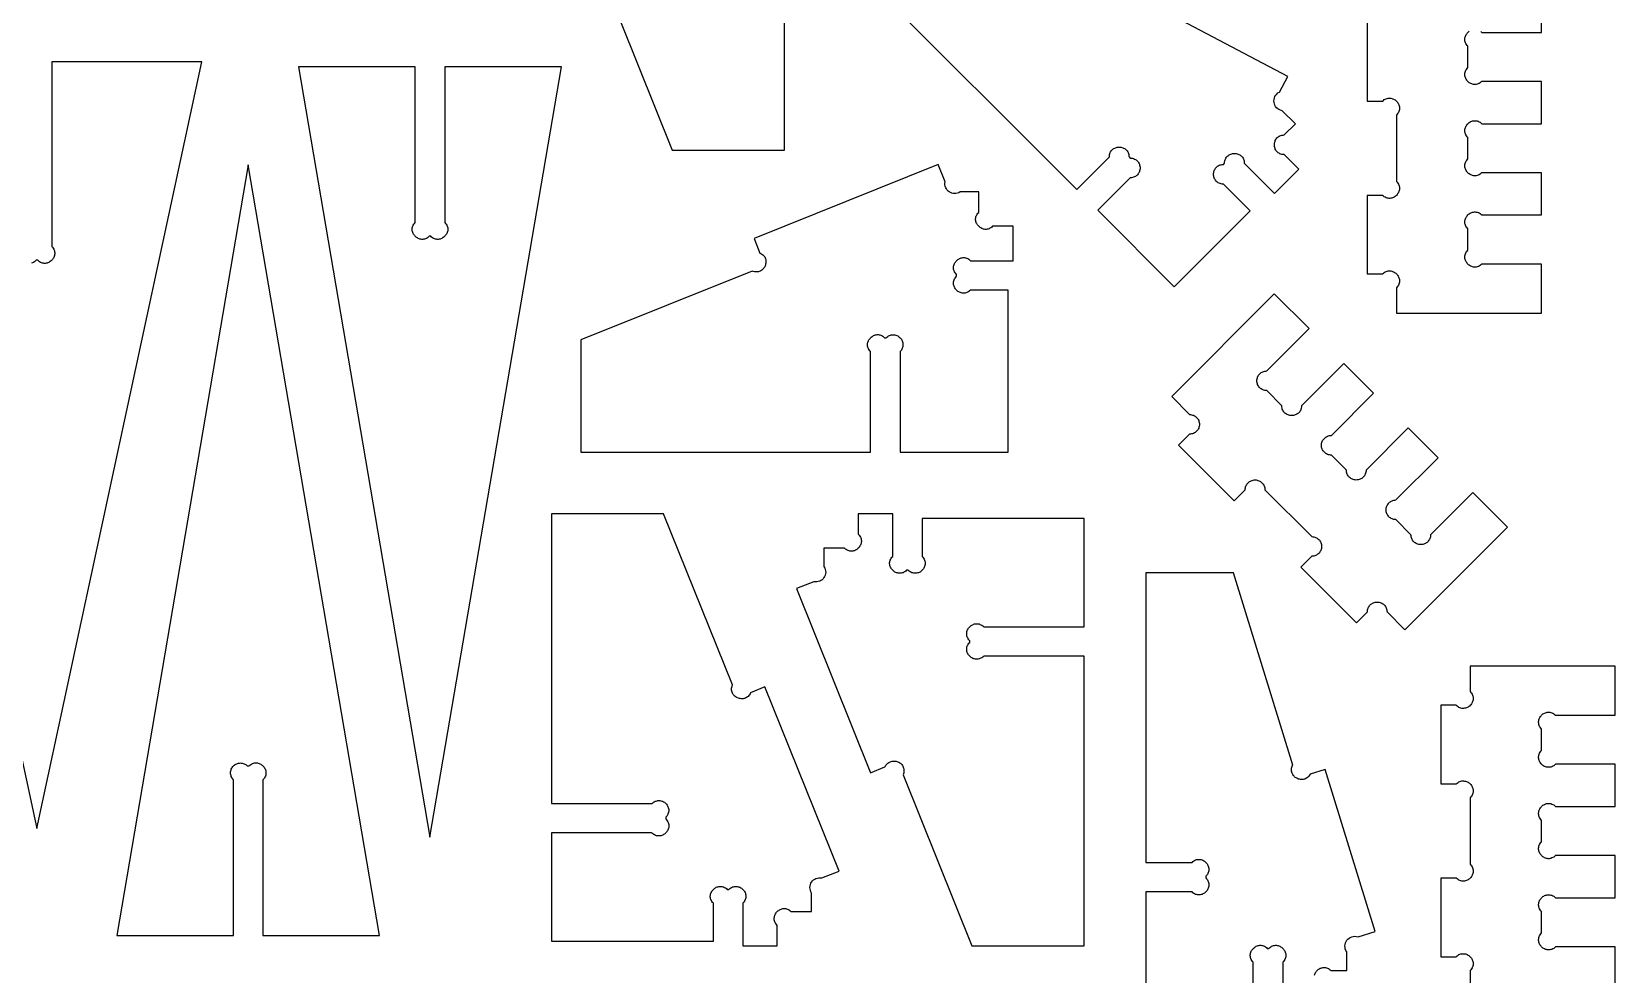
# Model space of a CAD drawing. Extents: x 105 to 1294, y 104 to 1295.
# Drawn here: x 1101.7 to 1262.9, y 749.3 to 845.3 of the extents above; entities that cross this region are included whole.
import ezdxf

# ---------------------------------------------------------------- set-up
doc = ezdxf.new("R2010")
doc.units = 0
doc.layers.add('LAYER_1', color=62, linetype='CONTINUOUS')

msp = doc.modelspace()

# ---------------------------------------------------------------- linework, layer by layer
at = {"layer": 'LAYER_1'}
for points in [[(1159.92, 850.66), (1166.92, 833.23), (1178.35, 833.23), (1178.35, 862.72)], [(1187.25, 850.08), (1208.1, 829.23), (1211.41, 832.54), (1211.42, 832.66), (1211.43, 832.78), (1211.46, 832.88), (1211.5, 832.98), (1211.54, 833.07), (1211.6, 833.15), (1211.66, 833.22), (1211.72, 833.29), (1211.8, 833.35), (1211.88, 833.4), (1211.96, 833.44), (1212.04, 833.48), (1212.13, 833.51), (1212.22, 833.52), (1212.32, 833.54), (1212.41, 833.54), (1212.5, 833.54), (1212.6, 833.52), (1212.69, 833.51), (1212.78, 833.48), (1212.86, 833.44), (1212.95, 833.4), (1213.02, 833.35), (1213.1, 833.29), (1213.16, 833.22), (1213.23, 833.15), (1213.28, 833.07), (1213.32, 832.98), (1213.36, 832.88), (1213.39, 832.78), (1213.4, 832.66), (1213.41, 832.54), (1213.53, 832.42), (1213.65, 832.41), (1213.77, 832.4), (1213.87, 832.37), (1213.97, 832.33), (1214.06, 832.29), (1214.14, 832.23), (1214.21, 832.17), (1214.28, 832.11), (1214.34, 832.03), (1214.39, 831.96), (1214.43, 831.87), (1214.47, 831.79), (1214.49, 831.7), (1214.51, 831.61), (1214.53, 831.51), (1214.53, 831.42), (1214.53, 831.33), (1214.51, 831.23), (1214.49, 831.14), (1214.47, 831.05), (1214.43, 830.97), (1214.39, 830.88), (1214.34, 830.81), (1214.28, 830.73), (1214.21, 830.66), (1214.14, 830.6), (1214.06, 830.55), (1213.97, 830.51), (1213.87, 830.47), (1213.77, 830.44), (1213.65, 830.43), (1213.53, 830.42), (1210.22, 827.11), (1218, 819.33), (1225.73, 827.06), (1223.02, 829.78), (1222.9, 829.78), (1222.79, 829.8), (1222.68, 829.83), (1222.58, 829.86), (1222.49, 829.91), (1222.41, 829.96), (1222.34, 830.02), (1222.27, 830.09), (1222.21, 830.16), (1222.16, 830.24), (1222.12, 830.32), (1222.08, 830.41), (1222.05, 830.5), (1222.03, 830.59), (1222.02, 830.68), (1222.02, 830.78), (1222.02, 830.87), (1222.03, 830.96), (1222.05, 831.05), (1222.08, 831.14), (1222.12, 831.23), (1222.16, 831.31), (1222.21, 831.39), (1222.27, 831.46), (1222.34, 831.53), (1222.41, 831.59), (1222.49, 831.64), (1222.58, 831.69), (1222.68, 831.73), (1222.79, 831.75), (1222.9, 831.77), (1223.02, 831.78), (1223.14, 831.9), (1223.14, 832.02), (1223.16, 832.13), (1223.19, 832.24), (1223.22, 832.33), (1223.27, 832.42), (1223.32, 832.51), (1223.38, 832.58), (1223.45, 832.65), (1223.52, 832.7), (1223.6, 832.76), (1223.68, 832.8), (1223.77, 832.83), (1223.86, 832.86), (1223.95, 832.88), (1224.04, 832.89), (1224.14, 832.9), (1224.23, 832.89), (1224.33, 832.88), (1224.42, 832.86), (1224.51, 832.83), (1224.59, 832.8), (1224.68, 832.76), (1224.75, 832.7), (1224.83, 832.65), (1224.9, 832.58), (1224.96, 832.51), (1225.01, 832.42), (1225.05, 832.33), (1225.09, 832.24), (1225.12, 832.13), (1225.14, 832.02), (1225.14, 831.9), (1228.2, 828.83), (1230.68, 831.31), (1229.21, 832.78), (1229.09, 832.79), (1228.97, 832.8), (1228.87, 832.83), (1228.77, 832.87), (1228.68, 832.91), (1228.6, 832.96), (1228.52, 833.02), (1228.45, 833.09), (1228.4, 833.17), (1228.35, 833.24), (1228.3, 833.33), (1228.27, 833.41), (1228.24, 833.5), (1228.22, 833.59), (1228.21, 833.69), (1228.2, 833.78), (1228.21, 833.87), (1228.22, 833.97), (1228.24, 834.06), (1228.27, 834.15), (1228.3, 834.23), (1228.35, 834.32), (1228.4, 834.39), (1228.45, 834.47), (1228.52, 834.53), (1228.6, 834.6), (1228.68, 834.65), (1228.77, 834.69), (1228.87, 834.73), (1228.97, 834.76), (1229.09, 834.77), (1229.21, 834.78), (1230.34, 835.92), (1229.01, 837.25), (1228.83, 837.29), (1228.68, 837.36), (1228.54, 837.44), (1228.43, 837.55), (1228.33, 837.67), (1228.26, 837.8), (1228.2, 837.94), (1228.17, 838.09), (1228.16, 838.24), (1228.17, 838.39), (1228.2, 838.54), (1228.26, 838.69), (1228.34, 838.82), (1228.44, 838.94), (1228.57, 839.05), (1228.72, 839.14), (1229.57, 840.74), (1214.31, 848.8)], [(1249.22, 845.3), (1249.31, 845.22), (1255.4, 845.22), (1255.4, 850.22)], [(1237.63, 846.22), (1237.63, 838.22), (1239.21, 838.22), (1239.3, 838.3), (1239.39, 838.37), (1239.49, 838.42), (1239.58, 838.47), (1239.68, 838.5), (1239.77, 838.52), (1239.87, 838.53), (1239.96, 838.53), (1240.05, 838.52), (1240.15, 838.5), (1240.23, 838.47), (1240.32, 838.43), (1240.4, 838.39), (1240.48, 838.34), (1240.55, 838.28), (1240.62, 838.22), (1240.69, 838.15), (1240.74, 838.08), (1240.79, 838), (1240.84, 837.91), (1240.87, 837.83), (1240.9, 837.74), (1240.92, 837.65), (1240.93, 837.56), (1240.93, 837.46), (1240.92, 837.37), (1240.9, 837.27), (1240.87, 837.17), (1240.83, 837.08), (1240.77, 836.99), (1240.7, 836.89), (1240.62, 836.8), (1240.62, 830.05), (1240.7, 829.96), (1240.77, 829.87), (1240.83, 829.77), (1240.87, 829.68), (1240.9, 829.58), (1240.92, 829.49), (1240.93, 829.39), (1240.93, 829.3), (1240.92, 829.2), (1240.9, 829.11), (1240.87, 829.02), (1240.84, 828.94), (1240.79, 828.85), (1240.74, 828.78), (1240.69, 828.7), (1240.62, 828.63), (1240.55, 828.57), (1240.48, 828.51), (1240.4, 828.46), (1240.32, 828.42), (1240.23, 828.38), (1240.15, 828.35), (1240.05, 828.33), (1239.96, 828.32), (1239.87, 828.32), (1239.77, 828.33), (1239.68, 828.35), (1239.58, 828.38), (1239.49, 828.43), (1239.39, 828.48), (1239.3, 828.55), (1239.21, 828.63), (1237.63, 828.63), (1237.63, 820.64), (1239.21, 820.64), (1239.3, 820.72), (1239.39, 820.79), (1239.49, 820.84), (1239.58, 820.88), (1239.68, 820.92), (1239.77, 820.94), (1239.87, 820.95), (1239.96, 820.94), (1240.05, 820.93), (1240.15, 820.92), (1240.23, 820.89), (1240.32, 820.85), (1240.4, 820.81), (1240.48, 820.76), (1240.55, 820.7), (1240.62, 820.64), (1240.69, 820.57), (1240.74, 820.49), (1240.79, 820.41), (1240.84, 820.33), (1240.87, 820.25), (1240.9, 820.16), (1240.92, 820.07), (1240.93, 819.97), (1240.93, 819.88), (1240.92, 819.78), (1240.9, 819.69), (1240.87, 819.59), (1240.83, 819.5), (1240.77, 819.4), (1240.7, 819.31), (1240.62, 819.22), (1240.62, 816.63), (1255.4, 816.63), (1255.4, 821.63), (1249.31, 821.63), (1249.22, 821.55), (1249.13, 821.48), (1249.04, 821.43), (1248.94, 821.38), (1248.85, 821.35), (1248.75, 821.33), (1248.65, 821.32), (1248.56, 821.32), (1248.47, 821.33), (1248.38, 821.35), (1248.29, 821.38), (1248.2, 821.42), (1248.12, 821.46), (1248.04, 821.51), (1247.97, 821.57), (1247.9, 821.63), (1247.83, 821.7), (1247.78, 821.78), (1247.73, 821.86), (1247.68, 821.94), (1247.65, 822.02), (1247.62, 822.11), (1247.6, 822.2), (1247.59, 822.3), (1247.59, 822.39), (1247.6, 822.49), (1247.62, 822.58), (1247.65, 822.68), (1247.69, 822.77), (1247.75, 822.87), (1247.82, 822.96), (1247.9, 823.05), (1247.9, 825.22), (1247.82, 825.31), (1247.75, 825.4), (1247.69, 825.49), (1247.65, 825.59), (1247.62, 825.68), (1247.6, 825.78), (1247.59, 825.88), (1247.59, 825.97), (1247.6, 826.06), (1247.62, 826.15), (1247.65, 826.24), (1247.68, 826.33), (1247.73, 826.41), (1247.78, 826.49), (1247.83, 826.56), (1247.9, 826.63), (1247.97, 826.7), (1248.04, 826.75), (1248.12, 826.8), (1248.2, 826.85), (1248.29, 826.88), (1248.38, 826.91), (1248.47, 826.93), (1248.56, 826.94), (1248.65, 826.94), (1248.75, 826.93), (1248.85, 826.91), (1248.94, 826.88), (1249.04, 826.84), (1249.13, 826.78), (1249.22, 826.71), (1249.31, 826.63), (1255.4, 826.63), (1255.4, 830.93), (1249.31, 830.93), (1249.22, 830.84), (1249.13, 830.78), (1249.04, 830.72), (1248.94, 830.68), (1248.85, 830.65), (1248.75, 830.63), (1248.65, 830.62), (1248.56, 830.62), (1248.47, 830.63), (1248.38, 830.65), (1248.29, 830.67), (1248.2, 830.71), (1248.12, 830.75), (1248.04, 830.81), (1247.97, 830.86), (1247.9, 830.93), (1247.83, 830.99), (1247.78, 831.07), (1247.73, 831.15), (1247.68, 831.23), (1247.65, 831.32), (1247.62, 831.4), (1247.6, 831.5), (1247.59, 831.59), (1247.59, 831.68), (1247.6, 831.78), (1247.62, 831.87), (1247.65, 831.97), (1247.69, 832.07), (1247.75, 832.16), (1247.82, 832.25), (1247.9, 832.34), (1247.9, 834.51), (1247.82, 834.6), (1247.75, 834.69), (1247.69, 834.79), (1247.65, 834.88), (1247.62, 834.98), (1247.6, 835.07), (1247.59, 835.17), (1247.59, 835.26), (1247.6, 835.35), (1247.62, 835.45), (1247.65, 835.53), (1247.68, 835.62), (1247.73, 835.7), (1247.78, 835.78), (1247.83, 835.86), (1247.9, 835.92), (1247.97, 835.99), (1248.04, 836.05), (1248.12, 836.1), (1248.2, 836.14), (1248.29, 836.18), (1248.38, 836.2), (1248.47, 836.22), (1248.56, 836.23), (1248.65, 836.23), (1248.75, 836.22), (1248.85, 836.2), (1248.94, 836.17), (1249.04, 836.13), (1249.13, 836.07), (1249.22, 836.01), (1249.31, 835.92), (1255.4, 835.92), (1255.4, 840.22), (1249.31, 840.22), (1249.22, 840.14), (1249.13, 840.07), (1249.04, 840.01), (1248.94, 839.97), (1248.85, 839.94), (1248.75, 839.92), (1248.65, 839.91), (1248.56, 839.91), (1248.47, 839.92), (1248.38, 839.94), (1248.29, 839.97), (1248.2, 840), (1248.12, 840.05), (1248.04, 840.1), (1247.97, 840.15), (1247.9, 840.22), (1247.83, 840.29), (1247.78, 840.36), (1247.73, 840.44), (1247.68, 840.52), (1247.65, 840.61), (1247.62, 840.7), (1247.6, 840.79), (1247.59, 840.88), (1247.59, 840.98), (1247.6, 841.07), (1247.62, 841.17), (1247.65, 841.26), (1247.69, 841.36), (1247.75, 841.45), (1247.82, 841.54), (1247.9, 841.63), (1247.9, 843.8), (1247.82, 843.89), (1247.75, 843.98), (1247.69, 844.08), (1247.65, 844.17), (1247.62, 844.27), (1247.6, 844.36), (1247.59, 844.46), (1247.59, 844.55), (1247.6, 844.65), (1247.62, 844.74), (1247.65, 844.83), (1247.68, 844.91), (1247.73, 845), (1247.78, 845.07), (1247.83, 845.15), (1247.9, 845.22), (1247.97, 845.28), (1248.04, 845.34)], [(1085.48, 842.22), (1102.27, 764.19), (1119.06, 842.22), (1103.77, 842.22), (1103.77, 823.43), (1103.86, 823.34), (1103.92, 823.25), (1103.98, 823.16), (1104.02, 823.06), (1104.05, 822.97), (1104.07, 822.87), (1104.08, 822.78), (1104.08, 822.68), (1104.07, 822.59), (1104.05, 822.5), (1104.03, 822.41), (1103.99, 822.32), (1103.95, 822.24), (1103.9, 822.16), (1103.84, 822.09), (1103.77, 822.02), (1103.71, 821.95), (1103.63, 821.9), (1103.55, 821.85), (1103.47, 821.8), (1103.39, 821.77), (1103.3, 821.74), (1103.21, 821.72), (1103.11, 821.71), (1103.02, 821.71), (1102.92, 821.72), (1102.83, 821.74), (1102.73, 821.77), (1102.64, 821.81), (1102.54, 821.87), (1102.45, 821.94), (1102.36, 822.02), (1102.19, 822.02), (1102.1, 821.94), (1102.01, 821.87), (1101.91, 821.81), (1101.82, 821.77), (1101.72, 821.74)], [(1232.28, 749.25), (1232.31, 749.34), (1232.35, 749.43), (1232.39, 749.51), (1232.44, 749.59), (1232.5, 749.66), (1232.56, 749.73), (1232.63, 749.79), (1232.7, 749.85), (1232.78, 749.9), (1232.87, 749.95), (1232.95, 749.98), (1233.04, 750.01), (1233.13, 750.03), (1233.22, 750.04), (1233.32, 750.04), (1233.41, 750.03), (1233.51, 750.01), (1233.6, 749.98), (1233.7, 749.94), (1233.79, 749.88), (1233.88, 749.81), (1233.97, 749.73), (1235.58, 749.73), (1235.58, 751.62), (1235.49, 751.77), (1235.42, 751.92), (1235.39, 752.08), (1235.38, 752.24), (1235.4, 752.39), (1235.44, 752.54), (1235.5, 752.68), (1235.58, 752.8), (1235.68, 752.92), (1235.8, 753.02), (1235.93, 753.1), (1236.07, 753.16), (1236.22, 753.2), (1236.38, 753.21), (1236.55, 753.2), (1236.72, 753.16), (1238.45, 753.69), (1233.36, 770.18), (1231.84, 769.71), (1231.78, 769.61), (1231.71, 769.51), (1231.64, 769.43), (1231.56, 769.36), (1231.48, 769.3), (1231.39, 769.26), (1231.31, 769.22), (1231.22, 769.19), (1231.12, 769.17), (1231.03, 769.17), (1230.94, 769.17), (1230.85, 769.18), (1230.75, 769.19), (1230.66, 769.22), (1230.58, 769.25), (1230.49, 769.29), (1230.41, 769.34), (1230.33, 769.39), (1230.26, 769.45), (1230.2, 769.52), (1230.14, 769.59), (1230.08, 769.67), (1230.04, 769.75), (1230, 769.83), (1229.97, 769.92), (1229.95, 770.02), (1229.94, 770.12), (1229.94, 770.22), (1229.96, 770.32), (1229.98, 770.43), (1230.02, 770.53), (1230.07, 770.64), (1224.03, 790.22), (1215.12, 790.22), (1215.12, 760.73), (1219.82, 760.73), (1219.9, 760.81), (1220, 760.88), (1220.09, 760.94), (1220.19, 760.98), (1220.28, 761.01), (1220.38, 761.03), (1220.47, 761.04), (1220.57, 761.04), (1220.66, 761.03), (1220.75, 761.01), (1220.84, 760.98), (1220.92, 760.95), (1221.01, 760.9), (1221.09, 760.85), (1221.16, 760.79), (1221.23, 760.73), (1221.29, 760.66), (1221.35, 760.59), (1221.4, 760.51), (1221.44, 760.43), (1221.48, 760.34), (1221.51, 760.25), (1221.53, 760.16), (1221.54, 760.07), (1221.54, 759.97), (1221.53, 759.88), (1221.51, 759.78), (1221.48, 759.69), (1221.43, 759.59), (1221.38, 759.5), (1221.31, 759.41), (1221.23, 759.32), (1221.23, 759.15), (1221.31, 759.06), (1221.38, 758.96), (1221.43, 758.87), (1221.48, 758.78), (1221.51, 758.68), (1221.53, 758.58), (1221.54, 758.49), (1221.54, 758.39), (1221.53, 758.3), (1221.51, 758.21), (1221.48, 758.12), (1221.44, 758.04), (1221.4, 757.95), (1221.35, 757.87), (1221.29, 757.8), (1221.23, 757.73), (1221.16, 757.67), (1221.09, 757.61), (1221.01, 757.56), (1220.92, 757.52), (1220.84, 757.48), (1220.75, 757.45), (1220.66, 757.43), (1220.57, 757.42), (1220.47, 757.42), (1220.38, 757.43), (1220.28, 757.45), (1220.19, 757.48), (1220.09, 757.53), (1220, 757.58), (1219.9, 757.65), (1219.82, 757.73), (1215.12, 757.73), (1215.12, 746.73)], [(1262.9, 747.13), (1262.9, 752.13), (1256.81, 752.13), (1256.72, 752.05), (1256.63, 751.98), (1256.54, 751.93), (1256.44, 751.88), (1256.35, 751.85), (1256.25, 751.83), (1256.16, 751.82), (1256.06, 751.82), (1255.97, 751.83), (1255.88, 751.85), (1255.79, 751.88), (1255.7, 751.92), (1255.62, 751.96), (1255.54, 752.01), (1255.47, 752.07), (1255.4, 752.13), (1255.34, 752.2), (1255.28, 752.27), (1255.23, 752.35), (1255.18, 752.44), (1255.15, 752.52), (1255.12, 752.61), (1255.1, 752.7), (1255.09, 752.79), (1255.09, 752.89), (1255.1, 752.98), (1255.12, 753.08), (1255.15, 753.18), (1255.19, 753.27), (1255.25, 753.36), (1255.32, 753.46), (1255.4, 753.55), (1255.4, 755.72), (1255.32, 755.81), (1255.25, 755.9), (1255.19, 755.99), (1255.15, 756.09), (1255.12, 756.19), (1255.1, 756.28), (1255.09, 756.38), (1255.09, 756.47), (1255.1, 756.56), (1255.12, 756.66), (1255.15, 756.74), (1255.18, 756.83), (1255.23, 756.91), (1255.28, 756.99), (1255.34, 757.06), (1255.4, 757.13), (1255.47, 757.2), (1255.54, 757.25), (1255.62, 757.31), (1255.7, 757.35), (1255.79, 757.39), (1255.88, 757.41), (1255.97, 757.43), (1256.06, 757.44), (1256.16, 757.44), (1256.25, 757.43), (1256.35, 757.41), (1256.44, 757.38), (1256.54, 757.34), (1256.63, 757.28), (1256.72, 757.22), (1256.81, 757.13), (1262.9, 757.13), (1262.9, 761.42), (1256.81, 761.42), (1256.72, 761.34), (1256.63, 761.27), (1256.54, 761.22), (1256.44, 761.18), (1256.35, 761.14), (1256.25, 761.12), (1256.16, 761.11), (1256.06, 761.11), (1255.97, 761.12), (1255.88, 761.14), (1255.79, 761.17), (1255.7, 761.21), (1255.62, 761.25), (1255.54, 761.3), (1255.47, 761.36), (1255.4, 761.42), (1255.34, 761.49), (1255.28, 761.57), (1255.23, 761.64), (1255.18, 761.73), (1255.15, 761.81), (1255.12, 761.9), (1255.1, 761.99), (1255.09, 762.09), (1255.09, 762.18), (1255.1, 762.28), (1255.12, 762.37), (1255.15, 762.47), (1255.19, 762.56), (1255.25, 762.66), (1255.32, 762.75), (1255.4, 762.84), (1255.4, 765.01), (1255.32, 765.1), (1255.25, 765.19), (1255.19, 765.29), (1255.15, 765.38), (1255.12, 765.48), (1255.1, 765.57), (1255.09, 765.67), (1255.09, 765.76), (1255.1, 765.86), (1255.12, 765.95), (1255.15, 766.04), (1255.18, 766.12), (1255.23, 766.2), (1255.28, 766.28), (1255.34, 766.36), (1255.4, 766.43), (1255.47, 766.49), (1255.54, 766.55), (1255.62, 766.6), (1255.7, 766.64), (1255.79, 766.68), (1255.88, 766.71), (1255.97, 766.73), (1256.06, 766.74), (1256.16, 766.74), (1256.25, 766.73), (1256.35, 766.71), (1256.44, 766.67), (1256.54, 766.63), (1256.63, 766.58), (1256.72, 766.51), (1256.81, 766.43), (1262.9, 766.43), (1262.9, 770.72), (1256.81, 770.72), (1256.72, 770.63), (1256.63, 770.57), (1256.54, 770.51), (1256.44, 770.47), (1256.35, 770.44), (1256.25, 770.42), (1256.16, 770.41), (1256.06, 770.41), (1255.97, 770.42), (1255.88, 770.44), (1255.79, 770.46), (1255.7, 770.5), (1255.62, 770.54), (1255.54, 770.59), (1255.47, 770.65), (1255.4, 770.72), (1255.34, 770.78), (1255.28, 770.86), (1255.23, 770.94), (1255.18, 771.02), (1255.15, 771.11), (1255.12, 771.19), (1255.1, 771.29), (1255.09, 771.38), (1255.09, 771.47), (1255.1, 771.57), (1255.12, 771.66), (1255.15, 771.76), (1255.19, 771.85), (1255.25, 771.95), (1255.32, 772.04), (1255.4, 772.13), (1255.4, 774.3), (1255.32, 774.39), (1255.25, 774.48), (1255.19, 774.58), (1255.15, 774.67), (1255.12, 774.77), (1255.1, 774.86), (1255.09, 774.96), (1255.09, 775.05), (1255.1, 775.15), (1255.12, 775.24), (1255.15, 775.33), (1255.18, 775.41), (1255.23, 775.49), (1255.28, 775.57), (1255.34, 775.65), (1255.4, 775.72), (1255.47, 775.78), (1255.54, 775.84), (1255.62, 775.89), (1255.7, 775.93), (1255.79, 775.97), (1255.88, 776), (1255.97, 776.01), (1256.06, 776.02), (1256.16, 776.03), (1256.25, 776.02), (1256.35, 776), (1256.44, 775.96), (1256.54, 775.92), (1256.63, 775.87), (1256.72, 775.8), (1256.81, 775.72), (1262.9, 775.72), (1262.9, 780.72), (1248.13, 780.72), (1248.13, 778.13), (1248.21, 778.04), (1248.28, 777.95), (1248.33, 777.85), (1248.38, 777.76), (1248.41, 777.66), (1248.43, 777.57), (1248.44, 777.47), (1248.44, 777.38), (1248.43, 777.29), (1248.41, 777.19), (1248.38, 777.11), (1248.34, 777.02), (1248.3, 776.94), (1248.25, 776.86), (1248.19, 776.78), (1248.13, 776.72), (1248.06, 776.65), (1247.99, 776.59), (1247.91, 776.54), (1247.82, 776.5), (1247.74, 776.46), (1247.65, 776.44), (1247.56, 776.42), (1247.46, 776.41), (1247.37, 776.41), (1247.27, 776.41), (1247.18, 776.44), (1247.08, 776.47), (1246.99, 776.51), (1246.89, 776.57), (1246.8, 776.63), (1246.71, 776.72), (1245.13, 776.72), (1245.13, 768.72), (1246.71, 768.72), (1246.8, 768.8), (1246.89, 768.87), (1246.99, 768.92), (1247.08, 768.96), (1247.18, 769), (1247.27, 769.02), (1247.37, 769.03), (1247.46, 769.02), (1247.56, 769.01), (1247.65, 769), (1247.74, 768.97), (1247.82, 768.93), (1247.91, 768.89), (1247.99, 768.84), (1248.06, 768.78), (1248.13, 768.72), (1248.19, 768.65), (1248.25, 768.57), (1248.3, 768.49), (1248.34, 768.41), (1248.38, 768.33), (1248.41, 768.24), (1248.43, 768.15), (1248.44, 768.05), (1248.44, 767.96), (1248.43, 767.86), (1248.41, 767.77), (1248.38, 767.67), (1248.33, 767.58), (1248.28, 767.48), (1248.21, 767.39), (1248.13, 767.3), (1248.13, 760.55), (1248.21, 760.46), (1248.28, 760.37), (1248.33, 760.27), (1248.38, 760.18), (1248.41, 760.08), (1248.43, 759.99), (1248.44, 759.89), (1248.44, 759.8), (1248.43, 759.7), (1248.41, 759.61), (1248.38, 759.52), (1248.34, 759.44), (1248.3, 759.36), (1248.25, 759.28), (1248.19, 759.2), (1248.13, 759.13), (1248.06, 759.07), (1247.99, 759.01), (1247.91, 758.96), (1247.82, 758.92), (1247.74, 758.88), (1247.65, 758.85), (1247.56, 758.83), (1247.46, 758.82), (1247.37, 758.82), (1247.27, 758.83), (1247.18, 758.85), (1247.08, 758.89), (1246.99, 758.93), (1246.89, 758.98), (1246.8, 759.05), (1246.71, 759.13), (1245.13, 759.13), (1245.13, 751.13), (1246.71, 751.13), (1246.8, 751.21), (1246.89, 751.28), (1246.99, 751.34), (1247.08, 751.38), (1247.18, 751.41), (1247.27, 751.43), (1247.37, 751.44), (1247.46, 751.44), (1247.56, 751.43), (1247.65, 751.41), (1247.74, 751.38), (1247.82, 751.35), (1247.91, 751.3), (1247.99, 751.25), (1248.06, 751.2), (1248.13, 751.13), (1248.19, 751.06), (1248.25, 750.99), (1248.3, 750.91), (1248.34, 750.83), (1248.38, 750.74), (1248.41, 750.65), (1248.43, 750.56), (1248.44, 750.47), (1248.44, 750.38), (1248.43, 750.28), (1248.41, 750.18), (1248.38, 750.09), (1248.33, 749.99), (1248.28, 749.9), (1248.21, 749.81), (1248.13, 749.72), (1248.13, 747.13)], [(1226.06, 746.73), (1226.06, 750.57), (1225.98, 750.66), (1225.91, 750.75), (1225.85, 750.84), (1225.81, 750.94), (1225.78, 751.03), (1225.76, 751.13), (1225.75, 751.22), (1225.75, 751.32), (1225.76, 751.41), (1225.78, 751.5), (1225.81, 751.59), (1225.84, 751.68), (1225.89, 751.76), (1225.94, 751.84), (1226, 751.91), (1226.06, 751.98), (1226.13, 752.04), (1226.2, 752.1), (1226.28, 752.15), (1226.36, 752.2), (1226.45, 752.23), (1226.54, 752.26), (1226.63, 752.28), (1226.72, 752.29), (1226.82, 752.29), (1226.91, 752.28), (1227.01, 752.26), (1227.11, 752.23), (1227.2, 752.19), (1227.3, 752.13), (1227.39, 752.06), (1227.48, 751.98), (1227.65, 751.98), (1227.74, 752.06), (1227.83, 752.13), (1227.92, 752.19), (1228.02, 752.23), (1228.11, 752.26), (1228.21, 752.28), (1228.31, 752.29), (1228.4, 752.29), (1228.49, 752.28), (1228.58, 752.26), (1228.67, 752.23), (1228.76, 752.2), (1228.84, 752.15), (1228.92, 752.1), (1228.99, 752.04), (1229.06, 751.98), (1229.13, 751.91), (1229.18, 751.84), (1229.23, 751.76), (1229.28, 751.68), (1229.31, 751.59), (1229.34, 751.5), (1229.36, 751.41), (1229.37, 751.32), (1229.37, 751.22), (1229.36, 751.13), (1229.34, 751.03), (1229.31, 750.94), (1229.27, 750.84), (1229.21, 750.75), (1229.14, 750.66), (1229.06, 750.57), (1229.06, 746.23)]]:
    msp.add_lwpolyline(points, dxfattribs=at)
for points in [[(1143.77, 825.87), (1143.85, 825.78), (1143.92, 825.69), (1143.97, 825.6), (1144.02, 825.5), (1144.05, 825.41), (1144.07, 825.31), (1144.08, 825.22), (1144.08, 825.12), (1144.07, 825.03), (1144.05, 824.94), (1144.02, 824.85), (1143.98, 824.76), (1143.94, 824.68), (1143.89, 824.6), (1143.83, 824.53), (1143.77, 824.46), (1143.7, 824.4), (1143.62, 824.34), (1143.55, 824.29), (1143.46, 824.24), (1143.38, 824.21), (1143.29, 824.18), (1143.2, 824.16), (1143.11, 824.15), (1143.01, 824.15), (1142.92, 824.16), (1142.82, 824.18), (1142.72, 824.21), (1142.63, 824.25), (1142.54, 824.31), (1142.44, 824.38), (1142.35, 824.46), (1142.18, 824.46), (1142.09, 824.38), (1142, 824.31), (1141.91, 824.25), (1141.81, 824.21), (1141.72, 824.18), (1141.62, 824.16), (1141.53, 824.15), (1141.43, 824.15), (1141.34, 824.16), (1141.25, 824.18), (1141.16, 824.21), (1141.07, 824.24), (1140.99, 824.29), (1140.91, 824.34), (1140.84, 824.4), (1140.77, 824.46), (1140.7, 824.53), (1140.65, 824.6), (1140.6, 824.68), (1140.55, 824.76), (1140.51, 824.85), (1140.49, 824.94), (1140.47, 825.03), (1140.46, 825.12), (1140.46, 825.22), (1140.46, 825.31), (1140.48, 825.41), (1140.52, 825.5), (1140.56, 825.6), (1140.61, 825.69), (1140.68, 825.78), (1140.76, 825.87), (1140.76, 841.72), (1128.9, 841.72), (1142.27, 763.3), (1155.64, 841.72), (1143.77, 841.72)], [(1125.27, 769.14), (1125.27, 753.3), (1137.13, 753.3), (1123.77, 831.72), (1110.4, 753.3), (1122.27, 753.3), (1122.27, 769.14), (1122.2, 769.21), (1122.14, 769.29), (1122.09, 769.38), (1122.05, 769.47), (1122.02, 769.56), (1122, 769.65), (1121.98, 769.75), (1121.98, 769.85), (1121.98, 769.94), (1122, 770.04), (1122.02, 770.13), (1122.05, 770.22), (1122.09, 770.31), (1122.14, 770.4), (1122.2, 770.48), (1122.27, 770.55), (1122.35, 770.62), (1122.43, 770.68), (1122.51, 770.73), (1122.6, 770.77), (1122.69, 770.8), (1122.78, 770.83), (1122.88, 770.84), (1122.98, 770.85), (1123.07, 770.84), (1123.17, 770.83), (1123.26, 770.8), (1123.35, 770.77), (1123.44, 770.73), (1123.53, 770.68), (1123.61, 770.62), (1123.68, 770.55), (1123.85, 770.55), (1123.94, 770.63), (1124.03, 770.7), (1124.13, 770.76), (1124.22, 770.8), (1124.32, 770.83), (1124.41, 770.85), (1124.51, 770.86), (1124.6, 770.86), (1124.7, 770.85), (1124.79, 770.83), (1124.88, 770.8), (1124.96, 770.77), (1125.05, 770.72), (1125.12, 770.67), (1125.2, 770.62), (1125.27, 770.55), (1125.33, 770.48), (1125.39, 770.41), (1125.44, 770.33), (1125.48, 770.25), (1125.52, 770.16), (1125.55, 770.07), (1125.57, 769.98), (1125.58, 769.89), (1125.58, 769.8), (1125.57, 769.7), (1125.55, 769.6), (1125.52, 769.51), (1125.47, 769.41), (1125.42, 769.32), (1125.35, 769.23)], [(1190.11, 802.5), (1201.11, 802.5), (1201.11, 818.98), (1197.28, 818.98), (1197.19, 818.9), (1197.1, 818.83), (1197, 818.78), (1196.91, 818.73), (1196.81, 818.7), (1196.72, 818.68), (1196.62, 818.67), (1196.53, 818.67), (1196.43, 818.68), (1196.34, 818.7), (1196.25, 818.73), (1196.17, 818.77), (1196.08, 818.81), (1196, 818.86), (1195.93, 818.92), (1195.86, 818.98), (1195.8, 819.05), (1195.74, 819.12), (1195.69, 819.2), (1195.64, 819.28), (1195.61, 819.37), (1195.58, 819.46), (1195.56, 819.55), (1195.55, 819.64), (1195.55, 819.74), (1195.56, 819.83), (1195.58, 819.93), (1195.61, 820.03), (1195.65, 820.12), (1195.71, 820.21), (1195.78, 820.31), (1195.86, 820.4), (1195.86, 820.57), (1195.78, 820.66), (1195.71, 820.75), (1195.65, 820.84), (1195.61, 820.94), (1195.58, 821.03), (1195.56, 821.13), (1195.55, 821.22), (1195.55, 821.32), (1195.56, 821.41), (1195.58, 821.5), (1195.61, 821.59), (1195.64, 821.68), (1195.69, 821.76), (1195.74, 821.84), (1195.8, 821.91), (1195.86, 821.98), (1195.93, 822.04), (1196, 822.1), (1196.08, 822.15), (1196.17, 822.2), (1196.25, 822.23), (1196.34, 822.26), (1196.43, 822.28), (1196.53, 822.29), (1196.62, 822.29), (1196.72, 822.28), (1196.81, 822.26), (1196.91, 822.23), (1197, 822.19), (1197.1, 822.13), (1197.19, 822.06), (1197.28, 821.98), (1201.61, 821.98), (1201.61, 825.48), (1199.53, 825.48), (1199.44, 825.4), (1199.35, 825.33), (1199.25, 825.28), (1199.16, 825.23), (1199.06, 825.2), (1198.97, 825.18), (1198.87, 825.17), (1198.77, 825.17), (1198.68, 825.18), (1198.59, 825.2), (1198.5, 825.23), (1198.42, 825.27), (1198.33, 825.31), (1198.25, 825.36), (1198.18, 825.42), (1198.11, 825.48), (1198.05, 825.55), (1197.99, 825.62), (1197.94, 825.7), (1197.9, 825.78), (1197.86, 825.87), (1197.83, 825.96), (1197.81, 826.05), (1197.8, 826.14), (1197.8, 826.24), (1197.81, 826.33), (1197.83, 826.43), (1197.86, 826.53), (1197.91, 826.62), (1197.96, 826.71), (1198.03, 826.81), (1198.11, 826.9), (1198.11, 828.98), (1196.23, 828.98), (1196.09, 828.9), (1195.94, 828.84), (1195.79, 828.81), (1195.65, 828.81), (1195.5, 828.82), (1195.37, 828.86), (1195.23, 828.91), (1195.11, 828.98), (1195, 829.07), (1194.9, 829.17), (1194.82, 829.29), (1194.75, 829.41), (1194.7, 829.55), (1194.68, 829.7), (1194.67, 829.86), (1194.7, 830.02), (1193.99, 831.76), (1175.25, 824.24), (1175.84, 822.76), (1175.95, 822.71), (1176.05, 822.65), (1176.14, 822.59), (1176.21, 822.51), (1176.28, 822.44), (1176.33, 822.36), (1176.38, 822.27), (1176.41, 822.18), (1176.44, 822.09), (1176.45, 822), (1176.46, 821.91), (1176.46, 821.81), (1176.45, 821.72), (1176.43, 821.63), (1176.4, 821.54), (1176.37, 821.45), (1176.33, 821.37), (1176.28, 821.29), (1176.23, 821.21), (1176.17, 821.14), (1176.1, 821.07), (1176.03, 821.01), (1175.95, 820.96), (1175.87, 820.92), (1175.78, 820.88), (1175.69, 820.85), (1175.59, 820.84), (1175.49, 820.83), (1175.39, 820.84), (1175.28, 820.85), (1175.17, 820.88), (1175.06, 820.92), (1157.63, 813.92), (1157.63, 802.5), (1187.11, 802.5), (1187.11, 812.73), (1187.03, 812.82), (1186.96, 812.91), (1186.91, 813), (1186.86, 813.1), (1186.83, 813.19), (1186.81, 813.29), (1186.8, 813.39), (1186.8, 813.48), (1186.81, 813.57), (1186.83, 813.66), (1186.86, 813.75), (1186.9, 813.84), (1186.94, 813.92), (1186.99, 814), (1187.05, 814.07), (1187.11, 814.14), (1187.18, 814.21), (1187.26, 814.26), (1187.33, 814.31), (1187.42, 814.36), (1187.5, 814.39), (1187.59, 814.42), (1187.68, 814.44), (1187.78, 814.45), (1187.87, 814.45), (1187.97, 814.44), (1188.06, 814.42), (1188.16, 814.39), (1188.25, 814.35), (1188.34, 814.29), (1188.44, 814.22), (1188.53, 814.14), (1188.7, 814.14), (1188.77, 814.21), (1188.85, 814.27), (1188.94, 814.32), (1189.03, 814.36), (1189.12, 814.39), (1189.21, 814.42), (1189.31, 814.43), (1189.4, 814.44), (1189.5, 814.43), (1189.59, 814.42), (1189.69, 814.39), (1189.78, 814.36), (1189.87, 814.32), (1189.95, 814.27), (1190.03, 814.21), (1190.11, 814.14), (1190.18, 814.07), (1190.24, 813.99), (1190.29, 813.9), (1190.33, 813.81), (1190.36, 813.72), (1190.38, 813.63), (1190.4, 813.53), (1190.4, 813.44), (1190.4, 813.34), (1190.38, 813.24), (1190.36, 813.15), (1190.33, 813.06), (1190.29, 812.97), (1190.24, 812.88), (1190.18, 812.8), (1190.11, 812.73)], [(1244.1, 794.08), (1244.09, 793.98), (1244.08, 793.88), (1244.05, 793.78), (1244.02, 793.69), (1243.98, 793.6), (1243.93, 793.52), (1243.87, 793.44), (1243.81, 793.37), (1243.74, 793.31), (1243.66, 793.25), (1243.58, 793.2), (1243.49, 793.16), (1243.4, 793.13), (1243.3, 793.1), (1243.2, 793.09), (1243.1, 793.08), (1243, 793.09), (1242.9, 793.1), (1242.8, 793.13), (1242.71, 793.16), (1242.62, 793.2), (1242.54, 793.25), (1242.46, 793.31), (1242.39, 793.37), (1242.33, 793.44), (1242.27, 793.52), (1242.22, 793.6), (1242.18, 793.69), (1242.15, 793.78), (1242.12, 793.88), (1242.11, 793.98), (1242.1, 794.08), (1240.57, 795.62), (1240.46, 795.62), (1240.37, 795.64), (1240.27, 795.66), (1240.18, 795.69), (1240.09, 795.74), (1240.01, 795.79), (1239.93, 795.84), (1239.86, 795.91), (1239.8, 795.98), (1239.74, 796.06), (1239.69, 796.14), (1239.65, 796.23), (1239.61, 796.32), (1239.59, 796.41), (1239.57, 796.51), (1239.57, 796.62), (1239.57, 796.72), (1239.59, 796.82), (1239.61, 796.91), (1239.65, 797), (1239.69, 797.09), (1239.74, 797.17), (1239.8, 797.25), (1239.86, 797.32), (1239.93, 797.39), (1240.01, 797.44), (1240.09, 797.49), (1240.18, 797.54), (1240.27, 797.57), (1240.37, 797.59), (1240.46, 797.61), (1240.57, 797.62), (1244.87, 801.92), (1241.83, 804.95), (1237.53, 800.65), (1237.53, 800.55), (1237.51, 800.45), (1237.49, 800.35), (1237.45, 800.26), (1237.41, 800.17), (1237.36, 800.09), (1237.3, 800.01), (1237.24, 799.94), (1237.17, 799.88), (1237.09, 799.82), (1237.01, 799.77), (1236.92, 799.73), (1236.83, 799.7), (1236.73, 799.67), (1236.63, 799.66), (1236.53, 799.65), (1236.43, 799.66), (1236.33, 799.67), (1236.23, 799.7), (1236.14, 799.73), (1236.06, 799.77), (1235.97, 799.82), (1235.9, 799.88), (1235.83, 799.94), (1235.76, 800.01), (1235.7, 800.09), (1235.65, 800.17), (1235.61, 800.26), (1235.58, 800.35), (1235.55, 800.45), (1235.54, 800.55), (1235.53, 800.65), (1234, 802.19), (1233.9, 802.19), (1233.8, 802.21), (1233.7, 802.23), (1233.61, 802.26), (1233.52, 802.31), (1233.44, 802.36), (1233.36, 802.41), (1233.29, 802.48), (1233.22, 802.55), (1233.16, 802.63), (1233.11, 802.71), (1233.07, 802.8), (1233.04, 802.89), (1233.01, 802.98), (1233, 803.08), (1232.99, 803.19), (1233, 803.29), (1233.01, 803.39), (1233.04, 803.48), (1233.07, 803.58), (1233.11, 803.66), (1233.16, 803.74), (1233.22, 803.82), (1233.29, 803.89), (1233.36, 803.96), (1233.44, 804.01), (1233.52, 804.06), (1233.61, 804.11), (1233.7, 804.14), (1233.8, 804.17), (1233.9, 804.18), (1234, 804.19), (1238.3, 808.49), (1235.27, 811.52), (1230.96, 807.22), (1230.96, 807.1), (1230.94, 806.98), (1230.91, 806.88), (1230.88, 806.78), (1230.83, 806.69), (1230.78, 806.61), (1230.72, 806.54), (1230.65, 806.47), (1230.58, 806.41), (1230.5, 806.36), (1230.42, 806.32), (1230.33, 806.28), (1230.24, 806.25), (1230.15, 806.23), (1230.06, 806.22), (1229.96, 806.22), (1229.87, 806.22), (1229.78, 806.23), (1229.69, 806.25), (1229.6, 806.28), (1229.51, 806.32), (1229.43, 806.36), (1229.35, 806.41), (1229.28, 806.47), (1229.21, 806.54), (1229.15, 806.61), (1229.1, 806.69), (1229.05, 806.78), (1229.01, 806.88), (1228.99, 806.98), (1228.97, 807.1), (1228.97, 807.22), (1227.42, 808.76), (1227.32, 808.76), (1227.22, 808.78), (1227.13, 808.8), (1227.03, 808.83), (1226.95, 808.88), (1226.86, 808.93), (1226.79, 808.98), (1226.72, 809.05), (1226.65, 809.12), (1226.59, 809.2), (1226.54, 809.28), (1226.5, 809.37), (1226.47, 809.46), (1226.44, 809.56), (1226.43, 809.65), (1226.42, 809.76), (1226.43, 809.86), (1226.44, 809.96), (1226.47, 810.05), (1226.5, 810.15), (1226.54, 810.23), (1226.59, 810.32), (1226.65, 810.39), (1226.72, 810.46), (1226.79, 810.53), (1226.86, 810.59), (1226.95, 810.64), (1227.03, 810.68), (1227.13, 810.71), (1227.22, 810.74), (1227.32, 810.75), (1227.42, 810.76), (1231.73, 815.06), (1228.19, 818.59), (1217.75, 808.15), (1219.58, 806.32), (1219.68, 806.31), (1219.78, 806.3), (1219.88, 806.27), (1219.97, 806.24), (1220.06, 806.2), (1220.14, 806.15), (1220.22, 806.09), (1220.29, 806.03), (1220.35, 805.96), (1220.41, 805.88), (1220.46, 805.8), (1220.5, 805.71), (1220.53, 805.62), (1220.56, 805.52), (1220.57, 805.42), (1220.58, 805.32), (1220.57, 805.22), (1220.56, 805.12), (1220.53, 805.02), (1220.5, 804.93), (1220.46, 804.84), (1220.41, 804.76), (1220.35, 804.68), (1220.29, 804.61), (1220.22, 804.55), (1220.14, 804.49), (1220.06, 804.44), (1219.97, 804.4), (1219.88, 804.37), (1219.78, 804.34), (1219.68, 804.33), (1219.58, 804.32), (1218.45, 803.2), (1224.11, 797.54), (1225.23, 798.66), (1225.24, 798.76), (1225.25, 798.86), (1225.28, 798.96), (1225.31, 799.05), (1225.35, 799.14), (1225.4, 799.22), (1225.46, 799.3), (1225.53, 799.37), (1225.6, 799.43), (1225.68, 799.49), (1225.76, 799.54), (1225.85, 799.58), (1225.94, 799.62), (1226.04, 799.64), (1226.13, 799.66), (1226.24, 799.66), (1226.34, 799.66), (1226.44, 799.64), (1226.53, 799.62), (1226.63, 799.58), (1226.71, 799.54), (1226.8, 799.49), (1226.87, 799.43), (1226.94, 799.37), (1227.01, 799.3), (1227.07, 799.22), (1227.12, 799.14), (1227.16, 799.05), (1227.19, 798.96), (1227.22, 798.86), (1227.23, 798.76), (1227.24, 798.66), (1232.01, 793.89), (1232.11, 793.88), (1232.21, 793.87), (1232.31, 793.84), (1232.4, 793.81), (1232.49, 793.77), (1232.57, 793.72), (1232.64, 793.66), (1232.72, 793.59), (1232.78, 793.52), (1232.84, 793.45), (1232.89, 793.36), (1232.93, 793.28), (1232.96, 793.18), (1232.99, 793.09), (1233, 792.99), (1233.01, 792.89), (1233, 792.79), (1232.99, 792.69), (1232.96, 792.59), (1232.93, 792.5), (1232.89, 792.41), (1232.84, 792.33), (1232.78, 792.25), (1232.72, 792.18), (1232.64, 792.12), (1232.57, 792.06), (1232.49, 792.01), (1232.4, 791.97), (1232.31, 791.93), (1232.21, 791.91), (1232.11, 791.89), (1232.01, 791.89), (1230.89, 790.77), (1236.55, 785.11), (1237.67, 786.23), (1237.67, 786.33), (1237.69, 786.43), (1237.71, 786.53), (1237.75, 786.62), (1237.79, 786.71), (1237.84, 786.79), (1237.9, 786.87), (1237.96, 786.94), (1238.03, 787), (1238.11, 787.06), (1238.19, 787.11), (1238.28, 787.15), (1238.37, 787.18), (1238.47, 787.21), (1238.56, 787.22), (1238.67, 787.23), (1238.77, 787.22), (1238.87, 787.21), (1238.96, 787.18), (1239.06, 787.15), (1239.14, 787.11), (1239.23, 787.06), (1239.3, 787), (1239.37, 786.94), (1239.44, 786.87), (1239.5, 786.79), (1239.54, 786.71), (1239.59, 786.62), (1239.62, 786.53), (1239.65, 786.43), (1239.66, 786.33), (1239.67, 786.23), (1241.49, 784.4), (1251.94, 794.85), (1248.4, 798.38)], [(1154.62, 763.73), (1154.62, 752.73), (1171.11, 752.73), (1171.11, 756.57), (1171.03, 756.66), (1170.96, 756.75), (1170.91, 756.84), (1170.86, 756.94), (1170.83, 757.03), (1170.81, 757.13), (1170.8, 757.22), (1170.8, 757.32), (1170.81, 757.41), (1170.83, 757.5), (1170.86, 757.59), (1170.9, 757.68), (1170.94, 757.76), (1170.99, 757.84), (1171.05, 757.91), (1171.11, 757.98), (1171.18, 758.05), (1171.25, 758.1), (1171.33, 758.15), (1171.41, 758.2), (1171.5, 758.23), (1171.59, 758.26), (1171.68, 758.28), (1171.77, 758.29), (1171.87, 758.29), (1171.96, 758.28), (1172.06, 758.26), (1172.15, 758.23), (1172.25, 758.19), (1172.34, 758.13), (1172.43, 758.06), (1172.52, 757.98), (1172.69, 757.98), (1172.78, 758.06), (1172.88, 758.13), (1172.97, 758.19), (1173.07, 758.23), (1173.16, 758.26), (1173.26, 758.28), (1173.35, 758.29), (1173.45, 758.29), (1173.54, 758.28), (1173.63, 758.26), (1173.72, 758.23), (1173.81, 758.2), (1173.89, 758.15), (1173.97, 758.1), (1174.05, 758.05), (1174.11, 757.98), (1174.18, 757.91), (1174.24, 757.84), (1174.29, 757.76), (1174.33, 757.68), (1174.37, 757.59), (1174.39, 757.5), (1174.41, 757.41), (1174.42, 757.32), (1174.42, 757.22), (1174.42, 757.13), (1174.39, 757.03), (1174.36, 756.94), (1174.32, 756.84), (1174.26, 756.75), (1174.2, 756.66), (1174.12, 756.57), (1174.12, 752.23), (1177.61, 752.23), (1177.61, 754.32), (1177.53, 754.41), (1177.46, 754.5), (1177.41, 754.59), (1177.37, 754.69), (1177.33, 754.78), (1177.31, 754.88), (1177.3, 754.97), (1177.31, 755.07), (1177.32, 755.16), (1177.33, 755.25), (1177.36, 755.34), (1177.4, 755.43), (1177.44, 755.51), (1177.49, 755.59), (1177.55, 755.66), (1177.61, 755.73), (1177.68, 755.79), (1177.76, 755.85), (1177.84, 755.9), (1177.92, 755.95), (1178, 755.98), (1178.09, 756.01), (1178.18, 756.03), (1178.28, 756.04), (1178.37, 756.04), (1178.47, 756.03), (1178.56, 756.01), (1178.66, 755.98), (1178.75, 755.94), (1178.85, 755.88), (1178.94, 755.81), (1179.03, 755.73), (1181.11, 755.73), (1181.11, 757.61), (1181.03, 757.75), (1180.98, 757.9), (1180.95, 758.05), (1180.94, 758.19), (1180.95, 758.34), (1180.99, 758.48), (1181.04, 758.61), (1181.11, 758.73), (1181.2, 758.84), (1181.3, 758.94), (1181.42, 759.03), (1181.55, 759.09), (1181.69, 759.14), (1181.83, 759.17), (1181.99, 759.17), (1182.15, 759.15), (1183.9, 759.85), (1176.36, 778.59), (1174.89, 778), (1174.84, 777.89), (1174.78, 777.79), (1174.72, 777.71), (1174.64, 777.63), (1174.57, 777.57), (1174.49, 777.51), (1174.4, 777.47), (1174.31, 777.43), (1174.22, 777.41), (1174.13, 777.39), (1174.04, 777.39), (1173.95, 777.39), (1173.85, 777.4), (1173.76, 777.41), (1173.67, 777.44), (1173.58, 777.47), (1173.5, 777.51), (1173.42, 777.56), (1173.34, 777.62), (1173.27, 777.68), (1173.2, 777.74), (1173.14, 777.81), (1173.09, 777.89), (1173.05, 777.97), (1173.01, 778.06), (1172.98, 778.15), (1172.97, 778.25), (1172.96, 778.35), (1172.96, 778.45), (1172.98, 778.56), (1173.01, 778.67), (1173.05, 778.79), (1166.05, 796.22), (1154.62, 796.22), (1154.62, 766.73), (1164.86, 766.73), (1164.94, 766.8), (1165.02, 766.86), (1165.1, 766.91), (1165.19, 766.95), (1165.28, 766.98), (1165.38, 767.01), (1165.47, 767.02), (1165.57, 767.02), (1165.66, 767.02), (1165.76, 767.01), (1165.85, 766.98), (1165.94, 766.95), (1166.03, 766.91), (1166.12, 766.86), (1166.2, 766.8), (1166.27, 766.73), (1166.34, 766.66), (1166.4, 766.57), (1166.45, 766.49), (1166.49, 766.4), (1166.52, 766.31), (1166.55, 766.22), (1166.56, 766.12), (1166.56, 766.02), (1166.56, 765.93), (1166.55, 765.83), (1166.52, 765.74), (1166.49, 765.65), (1166.45, 765.56), (1166.4, 765.47), (1166.34, 765.39), (1166.27, 765.32), (1166.27, 765.15), (1166.35, 765.06), (1166.42, 764.96), (1166.48, 764.87), (1166.52, 764.78), (1166.55, 764.68), (1166.57, 764.58), (1166.58, 764.49), (1166.58, 764.39), (1166.57, 764.3), (1166.55, 764.21), (1166.52, 764.12), (1166.49, 764.04), (1166.44, 763.95), (1166.39, 763.87), (1166.34, 763.8), (1166.27, 763.73), (1166.2, 763.67), (1166.13, 763.61), (1166.05, 763.56), (1165.97, 763.52), (1165.88, 763.48), (1165.79, 763.45), (1165.7, 763.43), (1165.61, 763.42), (1165.52, 763.42), (1165.42, 763.43), (1165.33, 763.45), (1165.23, 763.48), (1165.13, 763.53), (1165.04, 763.58), (1164.95, 763.65), (1164.86, 763.73)], [(1208.85, 784.72), (1208.85, 795.72), (1192.36, 795.72), (1192.36, 791.88), (1192.44, 791.79), (1192.51, 791.7), (1192.56, 791.6), (1192.61, 791.51), (1192.64, 791.41), (1192.66, 791.32), (1192.67, 791.22), (1192.67, 791.13), (1192.66, 791.04), (1192.64, 790.94), (1192.61, 790.86), (1192.57, 790.77), (1192.53, 790.69), (1192.48, 790.61), (1192.42, 790.53), (1192.36, 790.47), (1192.29, 790.4), (1192.22, 790.35), (1192.14, 790.29), (1192.05, 790.25), (1191.97, 790.21), (1191.88, 790.19), (1191.79, 790.17), (1191.7, 790.16), (1191.6, 790.16), (1191.51, 790.17), (1191.41, 790.19), (1191.31, 790.22), (1191.22, 790.26), (1191.13, 790.32), (1191.03, 790.38), (1190.95, 790.47), (1190.77, 790.47), (1190.69, 790.38), (1190.59, 790.32), (1190.5, 790.26), (1190.41, 790.22), (1190.31, 790.19), (1190.21, 790.17), (1190.12, 790.16), (1190.02, 790.16), (1189.93, 790.17), (1189.84, 790.19), (1189.75, 790.21), (1189.67, 790.25), (1189.58, 790.29), (1189.5, 790.35), (1189.43, 790.4), (1189.36, 790.47), (1189.3, 790.53), (1189.24, 790.61), (1189.19, 790.69), (1189.15, 790.77), (1189.11, 790.86), (1189.08, 790.94), (1189.06, 791.04), (1189.05, 791.13), (1189.05, 791.22), (1189.06, 791.32), (1189.08, 791.41), (1189.11, 791.51), (1189.16, 791.6), (1189.21, 791.7), (1189.28, 791.79), (1189.36, 791.88), (1189.36, 796.22), (1185.86, 796.22), (1185.86, 794.13), (1185.94, 794.04), (1186.01, 793.95), (1186.07, 793.85), (1186.11, 793.76), (1186.14, 793.66), (1186.16, 793.57), (1186.17, 793.47), (1186.17, 793.38), (1186.16, 793.29), (1186.14, 793.19), (1186.11, 793.11), (1186.08, 793.02), (1186.03, 792.94), (1185.98, 792.86), (1185.93, 792.78), (1185.86, 792.72), (1185.79, 792.65), (1185.72, 792.59), (1185.64, 792.54), (1185.56, 792.5), (1185.47, 792.46), (1185.38, 792.44), (1185.29, 792.42), (1185.2, 792.41), (1185.11, 792.41), (1185.01, 792.42), (1184.92, 792.44), (1184.82, 792.47), (1184.73, 792.51), (1184.63, 792.57), (1184.54, 792.63), (1184.45, 792.72), (1182.36, 792.72), (1182.36, 790.84), (1182.44, 790.69), (1182.5, 790.55), (1182.53, 790.4), (1182.54, 790.25), (1182.52, 790.11), (1182.49, 789.97), (1182.43, 789.84), (1182.36, 789.72), (1182.27, 789.6), (1182.17, 789.5), (1182.06, 789.42), (1181.93, 789.35), (1181.79, 789.31), (1181.64, 789.28), (1181.49, 789.28), (1181.32, 789.3), (1179.58, 788.6), (1187.1, 769.85), (1188.57, 770.45), (1188.62, 770.54), (1188.67, 770.62), (1188.73, 770.7), (1188.8, 770.77), (1188.87, 770.84), (1188.95, 770.89), (1189.04, 770.94), (1189.12, 770.98), (1189.21, 771.01), (1189.31, 771.04), (1189.4, 771.05), (1189.5, 771.05), (1189.6, 771.05), (1189.7, 771.03), (1189.79, 771.01), (1189.89, 770.97), (1189.98, 770.93), (1190.07, 770.88), (1190.15, 770.82), (1190.22, 770.75), (1190.28, 770.68), (1190.34, 770.6), (1190.39, 770.51), (1190.43, 770.43), (1190.46, 770.34), (1190.48, 770.24), (1190.5, 770.15), (1190.5, 770.05), (1190.49, 769.95), (1190.48, 769.85), (1190.45, 769.76), (1190.42, 769.66), (1197.42, 752.23), (1208.85, 752.23), (1208.85, 781.72), (1198.62, 781.72), (1198.53, 781.63), (1198.43, 781.57), (1198.34, 781.51), (1198.24, 781.47), (1198.15, 781.44), (1198.05, 781.42), (1197.96, 781.41), (1197.86, 781.41), (1197.77, 781.42), (1197.68, 781.44), (1197.59, 781.46), (1197.5, 781.5), (1197.42, 781.54), (1197.34, 781.59), (1197.27, 781.65), (1197.2, 781.72), (1197.13, 781.78), (1197.08, 781.86), (1197.03, 781.94), (1196.98, 782.02), (1196.95, 782.11), (1196.92, 782.19), (1196.9, 782.29), (1196.89, 782.38), (1196.89, 782.47), (1196.9, 782.57), (1196.92, 782.66), (1196.95, 782.76), (1196.99, 782.86), (1197.05, 782.95), (1197.12, 783.04), (1197.2, 783.13), (1197.2, 783.3), (1197.12, 783.39), (1197.05, 783.48), (1196.99, 783.58), (1196.95, 783.67), (1196.92, 783.77), (1196.9, 783.86), (1196.89, 783.96), (1196.89, 784.05), (1196.9, 784.15), (1196.92, 784.24), (1196.95, 784.33), (1196.98, 784.41), (1197.03, 784.49), (1197.08, 784.57), (1197.13, 784.65), (1197.2, 784.72), (1197.27, 784.78), (1197.34, 784.84), (1197.42, 784.89), (1197.5, 784.93), (1197.59, 784.97), (1197.68, 785), (1197.77, 785.02), (1197.86, 785.03), (1197.96, 785.03), (1198.05, 785.02), (1198.15, 785), (1198.24, 784.96), (1198.34, 784.92), (1198.43, 784.87), (1198.53, 784.8), (1198.62, 784.72)]]:
    msp.add_lwpolyline(points, close=True, dxfattribs=at)

doc.saveas('drawing.dxf')
